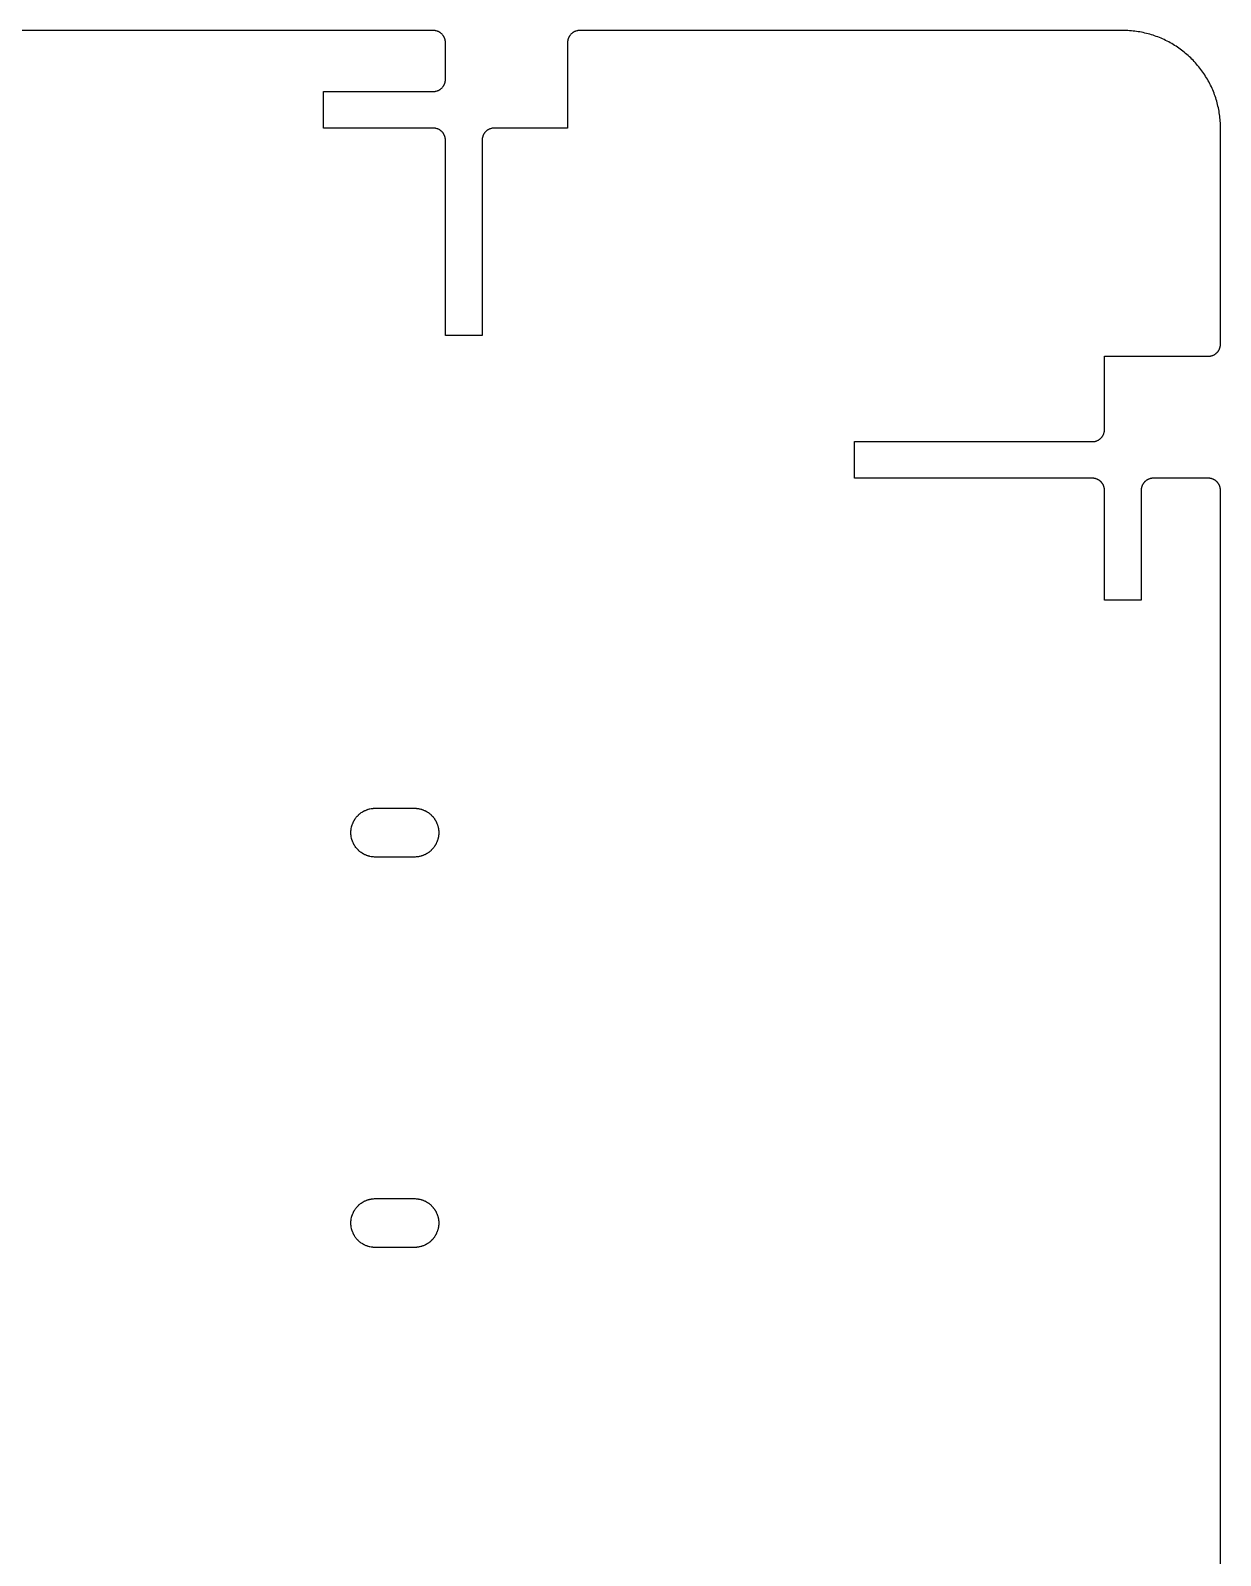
# Model space of a CAD drawing. Header units: metres. Extents: x 0 to 195, y 0 to 250.
# Drawn here: x 97.5 to 195, y 125 to 250 of the extents above; entities that cross this region are included whole.
import ezdxf

# ---------------------------------------------------------------- set-up
doc = ezdxf.new("R2010")
doc.units = ezdxf.units.M

msp = doc.modelspace()

# ---------------------------------------------------------------- linework, layer by layer
for p, q in [((130.518, 250), (30.9824, 250)), ((130.535, 249.999), (130.518, 250)), ((142.482, 250), (142.465, 249.999)), ((187, 250), (142.482, 250)), ((187.14, 249.999), (187, 250)), ((130.553, 249.999), (130.535, 249.999)), ((130.569, 249.998), (130.553, 249.999)), ((130.64, 249.99), (130.569, 249.998)), ((130.656, 249.987), (130.64, 249.99)), ((130.674, 249.984), (130.656, 249.987)), ((130.69, 249.981), (130.674, 249.984)), ((130.708, 249.979), (130.69, 249.981)), ((130.725, 249.975), (130.708, 249.979)), ((130.742, 249.971), (130.725, 249.975)), ((130.809, 249.951), (130.742, 249.971)), ((130.858, 249.934), (130.809, 249.951)), ((130.875, 249.927), (130.858, 249.934)), ((130.891, 249.921), (130.875, 249.927)), ((130.906, 249.913), (130.891, 249.921)), ((130.923, 249.906), (130.906, 249.913)), ((130.97, 249.883), (130.923, 249.906)), ((130.984, 249.875), (130.97, 249.883)), ((131, 249.866), (130.984, 249.875)), ((131.015, 249.857), (131, 249.866)), ((131.03, 249.848), (131.015, 249.857)), ((131.045, 249.839), (131.03, 249.848)), ((131.06, 249.829), (131.045, 249.839)), ((131.073, 249.819), (131.06, 249.829)), ((131.088, 249.809), (131.073, 249.819)), ((131.102, 249.799), (131.088, 249.809)), ((131.129, 249.777), (131.102, 249.799)), ((131.143, 249.766), (131.129, 249.777)), ((131.156, 249.755), (131.143, 249.766)), ((131.194, 249.72), (131.156, 249.755)), ((131.22, 249.694), (131.194, 249.72)), ((131.255, 249.656), (131.22, 249.694)), ((131.266, 249.643), (131.255, 249.656)), ((131.277, 249.629), (131.266, 249.643)), ((131.299, 249.602), (131.277, 249.629)), ((131.309, 249.588), (131.299, 249.602)), ((131.319, 249.573), (131.309, 249.588)), ((131.329, 249.56), (131.319, 249.573)), ((131.339, 249.545), (131.329, 249.56)), ((131.348, 249.53), (131.339, 249.545)), ((131.357, 249.515), (131.348, 249.53)), ((131.366, 249.5), (131.357, 249.515)), ((131.375, 249.484), (131.366, 249.5)), ((131.383, 249.47), (131.375, 249.484)), ((131.406, 249.423), (131.383, 249.47)), ((131.413, 249.406), (131.406, 249.423)), ((131.421, 249.391), (131.413, 249.406)), ((131.427, 249.375), (131.421, 249.391)), ((131.434, 249.358), (131.427, 249.375)), ((131.451, 249.309), (131.434, 249.358)), ((131.471, 249.242), (131.451, 249.309)), ((131.475, 249.225), (131.471, 249.242)), ((131.479, 249.208), (131.475, 249.225)), ((131.481, 249.19), (131.479, 249.208)), ((131.484, 249.174), (131.481, 249.19)), ((131.487, 249.156), (131.484, 249.174)), ((131.49, 249.14), (131.487, 249.156)), ((131.498, 249.069), (131.49, 249.14)), ((131.499, 249.053), (131.498, 249.069)), ((131.499, 249.035), (131.499, 249.053)), ((131.5, 249.018), (131.499, 249.035)), ((131.5, 245.982), (131.5, 249.018)), ((141.501, 249.035), (141.5, 249.018)), ((141.5, 249.018), (141.5, 242)), ((141.502, 249.069), (141.501, 249.053)), ((141.501, 249.053), (141.501, 249.035)), ((141.51, 249.14), (141.502, 249.069)), ((141.513, 249.156), (141.51, 249.14)), ((141.516, 249.174), (141.513, 249.156)), ((141.519, 249.19), (141.516, 249.174)), ((141.521, 249.208), (141.519, 249.19)), ((141.525, 249.225), (141.521, 249.208)), ((141.529, 249.242), (141.525, 249.225)), ((141.549, 249.309), (141.529, 249.242)), ((141.566, 249.358), (141.549, 249.309)), ((141.573, 249.375), (141.566, 249.358)), ((141.579, 249.391), (141.573, 249.375)), ((141.587, 249.406), (141.579, 249.391)), ((141.594, 249.423), (141.587, 249.406)), ((141.617, 249.47), (141.594, 249.423)), ((141.625, 249.484), (141.617, 249.47)), ((141.634, 249.5), (141.625, 249.484)), ((141.643, 249.515), (141.634, 249.5)), ((141.652, 249.53), (141.643, 249.515)), ((141.661, 249.545), (141.652, 249.53)), ((141.671, 249.56), (141.661, 249.545)), ((141.681, 249.573), (141.671, 249.56)), ((141.691, 249.588), (141.681, 249.573)), ((141.701, 249.602), (141.691, 249.588)), ((141.723, 249.629), (141.701, 249.602)), ((141.734, 249.643), (141.723, 249.629)), ((141.745, 249.656), (141.734, 249.643)), ((141.78, 249.694), (141.745, 249.656)), ((141.806, 249.72), (141.78, 249.694)), ((141.844, 249.755), (141.806, 249.72)), ((141.857, 249.766), (141.844, 249.755)), ((141.871, 249.777), (141.857, 249.766)), ((141.898, 249.799), (141.871, 249.777)), ((141.912, 249.809), (141.898, 249.799)), ((141.927, 249.819), (141.912, 249.809)), ((141.94, 249.829), (141.927, 249.819)), ((141.955, 249.839), (141.94, 249.829)), ((141.97, 249.848), (141.955, 249.839)), ((141.985, 249.857), (141.97, 249.848)), ((142, 249.866), (141.985, 249.857)), ((142.016, 249.875), (142, 249.866)), ((142.03, 249.883), (142.016, 249.875)), ((142.077, 249.906), (142.03, 249.883)), ((142.094, 249.913), (142.077, 249.906)), ((142.109, 249.921), (142.094, 249.913)), ((142.125, 249.927), (142.109, 249.921)), ((142.142, 249.934), (142.125, 249.927)), ((142.191, 249.951), (142.142, 249.934)), ((142.258, 249.971), (142.191, 249.951)), ((142.275, 249.975), (142.258, 249.971)), ((142.292, 249.979), (142.275, 249.975)), ((142.31, 249.981), (142.292, 249.979)), ((142.326, 249.984), (142.31, 249.981)), ((142.344, 249.987), (142.326, 249.984)), ((142.36, 249.99), (142.344, 249.987)), ((142.431, 249.998), (142.36, 249.99)), ((142.447, 249.999), (142.431, 249.998)), ((142.465, 249.999), (142.447, 249.999)), ((187.279, 249.995), (187.14, 249.999)), ((187.419, 249.989), (187.279, 249.995)), ((187.558, 249.98), (187.419, 249.989)), ((187.697, 249.97), (187.558, 249.98)), ((187.836, 249.956), (187.697, 249.97)), ((187.975, 249.94), (187.836, 249.956)), ((188.113, 249.922), (187.975, 249.94)), ((188.252, 249.901), (188.113, 249.922)), ((188.39, 249.879), (188.252, 249.901)), ((188.526, 249.853), (188.39, 249.879)), ((188.663, 249.825), (188.526, 249.853)), ((188.8, 249.795), (188.663, 249.825)), ((188.936, 249.763), (188.8, 249.795)), ((189.07, 249.728), (188.936, 249.763)), ((189.205, 249.69), (189.07, 249.728)), ((189.339, 249.65), (189.205, 249.69)), ((189.472, 249.608), (189.339, 249.65)), ((189.604, 249.564), (189.472, 249.608)), ((189.736, 249.518), (189.604, 249.564)), ((189.867, 249.469), (189.736, 249.518)), ((189.997, 249.417), (189.867, 249.469)), ((190.126, 249.364), (189.997, 249.417)), ((190.254, 249.309), (190.126, 249.364)), ((190.381, 249.25), (190.254, 249.309)), ((190.507, 249.19), (190.381, 249.25)), ((190.632, 249.128), (190.507, 249.19)), ((190.756, 249.063), (190.632, 249.128)), ((190.879, 248.997), (190.756, 249.063)), ((191, 248.928), (190.879, 248.997)), ((191.12, 248.857), (191, 248.928)), ((191.239, 248.784), (191.12, 248.857)), ((191.357, 248.709), (191.239, 248.784)), ((191.474, 248.632), (191.357, 248.709)), ((191.589, 248.553), (191.474, 248.632)), ((191.702, 248.472), (191.589, 248.553)), ((191.814, 248.389), (191.702, 248.472)), ((191.925, 248.304), (191.814, 248.389)), ((192.034, 248.217), (191.925, 248.304)), ((192.143, 248.128), (192.034, 248.217)), ((192.248, 248.038), (192.143, 248.128)), ((192.354, 247.945), (192.248, 248.038)), ((192.456, 247.851), (192.354, 247.945)), ((192.558, 247.755), (192.456, 247.851)), ((192.657, 247.657), (192.558, 247.755)), ((192.755, 247.558), (192.657, 247.657)), ((192.851, 247.456), (192.755, 247.558)), ((192.945, 247.354), (192.851, 247.456)), ((193.038, 247.248), (192.945, 247.354)), ((193.128, 247.143), (193.038, 247.248)), ((193.217, 247.034), (193.128, 247.143)), ((193.304, 246.925), (193.217, 247.034)), ((193.389, 246.814), (193.304, 246.925)), ((193.472, 246.702), (193.389, 246.814)), ((193.553, 246.589), (193.472, 246.702)), ((193.632, 246.474), (193.553, 246.589)), ((193.709, 246.357), (193.632, 246.474)), ((193.784, 246.239), (193.709, 246.357)), ((121.5, 242), (121.5, 245)), ((121.5, 245), (130.518, 245)), ((130.518, 245), (130.535, 245.001)), ((130.535, 245.001), (130.553, 245.001)), ((130.553, 245.001), (130.569, 245.002)), ((130.569, 245.002), (130.64, 245.01)), ((130.64, 245.01), (130.656, 245.013)), ((130.656, 245.013), (130.674, 245.016)), ((130.674, 245.016), (130.69, 245.019)), ((130.69, 245.019), (130.708, 245.021)), ((130.708, 245.021), (130.725, 245.025)), ((130.725, 245.025), (130.742, 245.029)), ((130.742, 245.029), (130.809, 245.049)), ((130.809, 245.049), (130.858, 245.066)), ((130.858, 245.066), (130.875, 245.073)), ((130.875, 245.073), (130.891, 245.079)), ((130.891, 245.079), (130.906, 245.087)), ((130.906, 245.087), (130.923, 245.094)), ((130.923, 245.094), (130.97, 245.117)), ((130.97, 245.117), (130.984, 245.125)), ((130.984, 245.125), (131, 245.134)), ((131, 245.134), (131.015, 245.143)), ((131.015, 245.143), (131.03, 245.152)), ((131.03, 245.152), (131.045, 245.161)), ((131.045, 245.161), (131.06, 245.171)), ((131.06, 245.171), (131.073, 245.181)), ((131.073, 245.181), (131.088, 245.191)), ((131.088, 245.191), (131.102, 245.201)), ((131.102, 245.201), (131.129, 245.223)), ((131.129, 245.223), (131.143, 245.234)), ((131.143, 245.234), (131.156, 245.245)), ((131.156, 245.245), (131.194, 245.28)), ((131.194, 245.28), (131.22, 245.306)), ((131.22, 245.306), (131.255, 245.344)), ((131.255, 245.344), (131.266, 245.357)), ((131.266, 245.357), (131.277, 245.371)), ((131.277, 245.371), (131.299, 245.398)), ((131.299, 245.398), (131.309, 245.412)), ((131.309, 245.412), (131.319, 245.427)), ((131.319, 245.427), (131.329, 245.44)), ((131.329, 245.44), (131.339, 245.455)), ((131.339, 245.455), (131.348, 245.47)), ((131.348, 245.47), (131.357, 245.485)), ((131.357, 245.485), (131.366, 245.5)), ((131.366, 245.5), (131.375, 245.516)), ((131.375, 245.516), (131.383, 245.53)), ((131.383, 245.53), (131.406, 245.577)), ((131.406, 245.577), (131.413, 245.594)), ((131.413, 245.594), (131.421, 245.609)), ((131.421, 245.609), (131.427, 245.625)), ((131.427, 245.625), (131.434, 245.642)), ((131.434, 245.642), (131.451, 245.691)), ((131.451, 245.691), (131.471, 245.758)), ((131.471, 245.758), (131.475, 245.775)), ((131.475, 245.775), (131.479, 245.792)), ((131.479, 245.792), (131.481, 245.81)), ((131.481, 245.81), (131.484, 245.826)), ((131.484, 245.826), (131.487, 245.844)), ((131.487, 245.844), (131.49, 245.86)), ((131.49, 245.86), (131.498, 245.931)), ((131.498, 245.931), (131.499, 245.947)), ((131.499, 245.965), (131.5, 245.982)), ((131.499, 245.947), (131.499, 245.965)), ((193.857, 246.12), (193.784, 246.239)), ((193.928, 246), (193.857, 246.12)), ((193.997, 245.879), (193.928, 246)), ((194.063, 245.756), (193.997, 245.879)), ((194.128, 245.632), (194.063, 245.756)), ((194.19, 245.507), (194.128, 245.632)), ((194.25, 245.381), (194.19, 245.507)), ((194.309, 245.254), (194.25, 245.381)), ((194.364, 245.126), (194.309, 245.254)), ((194.417, 244.997), (194.364, 245.126)), ((194.469, 244.867), (194.417, 244.997)), ((194.518, 244.736), (194.469, 244.867)), ((194.564, 244.604), (194.518, 244.736)), ((194.608, 244.472), (194.564, 244.604)), ((194.65, 244.339), (194.608, 244.472)), ((194.69, 244.205), (194.65, 244.339)), ((194.728, 244.07), (194.69, 244.205)), ((194.763, 243.936), (194.728, 244.07)), ((194.795, 243.8), (194.763, 243.936)), ((194.825, 243.663), (194.795, 243.8)), ((194.853, 243.526), (194.825, 243.663)), ((194.879, 243.39), (194.853, 243.526)), ((194.901, 243.252), (194.879, 243.39)), ((194.922, 243.113), (194.901, 243.252)), ((194.94, 242.975), (194.922, 243.113)), ((194.956, 242.836), (194.94, 242.975)), ((194.97, 242.697), (194.956, 242.836)), ((194.98, 242.558), (194.97, 242.697)), ((194.989, 242.419), (194.98, 242.558)), ((130.518, 242), (121.5, 242)), ((130.535, 241.999), (130.518, 242)), ((130.553, 241.999), (130.535, 241.999)), ((130.569, 241.998), (130.553, 241.999)), ((130.64, 241.99), (130.569, 241.998)), ((130.656, 241.987), (130.64, 241.99)), ((130.674, 241.984), (130.656, 241.987)), ((130.69, 241.981), (130.674, 241.984)), ((130.708, 241.979), (130.69, 241.981)), ((130.725, 241.975), (130.708, 241.979)), ((130.742, 241.971), (130.725, 241.975)), ((130.809, 241.951), (130.742, 241.971)), ((130.858, 241.934), (130.809, 241.951)), ((130.875, 241.927), (130.858, 241.934)), ((130.891, 241.921), (130.875, 241.927)), ((130.906, 241.913), (130.891, 241.921)), ((130.923, 241.906), (130.906, 241.913)), ((130.97, 241.883), (130.923, 241.906)), ((130.984, 241.875), (130.97, 241.883)), ((131, 241.866), (130.984, 241.875)), ((131.015, 241.857), (131, 241.866)), ((131.03, 241.848), (131.015, 241.857)), ((131.045, 241.839), (131.03, 241.848)), ((131.06, 241.829), (131.045, 241.839)), ((131.073, 241.819), (131.06, 241.829)), ((131.088, 241.809), (131.073, 241.819)), ((131.102, 241.799), (131.088, 241.809)), ((131.129, 241.777), (131.102, 241.799)), ((131.143, 241.766), (131.129, 241.777)), ((131.156, 241.755), (131.143, 241.766)), ((131.194, 241.72), (131.156, 241.755)), ((131.22, 241.694), (131.194, 241.72)), ((131.255, 241.656), (131.22, 241.694)), ((131.266, 241.643), (131.255, 241.656)), ((131.277, 241.629), (131.266, 241.643)), ((131.299, 241.602), (131.277, 241.629)), ((131.309, 241.588), (131.299, 241.602)), ((131.319, 241.573), (131.309, 241.588)), ((131.329, 241.56), (131.319, 241.573)), ((131.339, 241.545), (131.329, 241.56)), ((131.348, 241.53), (131.339, 241.545)), ((131.357, 241.515), (131.348, 241.53)), ((131.366, 241.5), (131.357, 241.515)), ((131.375, 241.484), (131.366, 241.5)), ((131.383, 241.47), (131.375, 241.484)), ((131.406, 241.423), (131.383, 241.47)), ((131.413, 241.406), (131.406, 241.423)), ((131.421, 241.391), (131.413, 241.406)), ((131.427, 241.375), (131.421, 241.391)), ((131.434, 241.358), (131.427, 241.375)), ((131.451, 241.309), (131.434, 241.358)), ((131.471, 241.242), (131.451, 241.309)), ((134.549, 241.309), (134.529, 241.242)), ((134.566, 241.358), (134.549, 241.309)), ((134.573, 241.375), (134.566, 241.358)), ((134.579, 241.391), (134.573, 241.375)), ((134.587, 241.406), (134.579, 241.391)), ((134.594, 241.423), (134.587, 241.406)), ((134.617, 241.47), (134.594, 241.423)), ((134.625, 241.484), (134.617, 241.47)), ((134.634, 241.5), (134.625, 241.484)), ((134.643, 241.515), (134.634, 241.5)), ((134.652, 241.53), (134.643, 241.515)), ((134.661, 241.545), (134.652, 241.53)), ((134.671, 241.56), (134.661, 241.545)), ((134.681, 241.573), (134.671, 241.56)), ((134.691, 241.588), (134.681, 241.573)), ((134.701, 241.602), (134.691, 241.588)), ((134.723, 241.629), (134.701, 241.602)), ((134.734, 241.643), (134.723, 241.629)), ((134.745, 241.656), (134.734, 241.643)), ((134.78, 241.694), (134.745, 241.656)), ((134.806, 241.72), (134.78, 241.694)), ((134.844, 241.755), (134.806, 241.72)), ((134.857, 241.766), (134.844, 241.755)), ((134.871, 241.777), (134.857, 241.766)), ((134.898, 241.799), (134.871, 241.777)), ((134.912, 241.809), (134.898, 241.799)), ((134.927, 241.819), (134.912, 241.809)), ((134.94, 241.829), (134.927, 241.819)), ((134.955, 241.839), (134.94, 241.829)), ((134.97, 241.848), (134.955, 241.839)), ((134.985, 241.857), (134.97, 241.848)), ((135, 241.866), (134.985, 241.857)), ((135.016, 241.875), (135, 241.866)), ((135.03, 241.883), (135.016, 241.875)), ((135.077, 241.906), (135.03, 241.883)), ((135.094, 241.913), (135.077, 241.906)), ((135.109, 241.921), (135.094, 241.913)), ((135.125, 241.927), (135.109, 241.921)), ((135.142, 241.934), (135.125, 241.927)), ((135.191, 241.951), (135.142, 241.934)), ((135.258, 241.971), (135.191, 241.951)), ((135.275, 241.975), (135.258, 241.971)), ((135.292, 241.979), (135.275, 241.975)), ((135.31, 241.981), (135.292, 241.979)), ((135.326, 241.984), (135.31, 241.981)), ((135.344, 241.987), (135.326, 241.984)), ((135.36, 241.99), (135.344, 241.987)), ((135.431, 241.998), (135.36, 241.99)), ((135.447, 241.999), (135.431, 241.998)), ((135.465, 241.999), (135.447, 241.999)), ((135.482, 242), (135.465, 241.999)), ((141.5, 242), (135.482, 242)), ((194.995, 242.279), (194.989, 242.419)), ((194.999, 242.14), (194.995, 242.279)), ((195, 242), (194.999, 242.14)), ((195, 224.282), (195, 242)), ((131.475, 241.225), (131.471, 241.242)), ((131.479, 241.208), (131.475, 241.225)), ((131.481, 241.19), (131.479, 241.208)), ((131.484, 241.174), (131.481, 241.19)), ((131.487, 241.156), (131.484, 241.174)), ((131.49, 241.14), (131.487, 241.156)), ((131.498, 241.069), (131.49, 241.14)), ((131.499, 241.053), (131.498, 241.069)), ((131.499, 241.035), (131.499, 241.053)), ((131.5, 241.018), (131.499, 241.035)), ((131.5, 225), (131.5, 241.018)), ((134.501, 241.035), (134.5, 241.018)), ((134.5, 241.018), (134.5, 225)), ((134.502, 241.069), (134.501, 241.053)), ((134.501, 241.053), (134.501, 241.035)), ((134.51, 241.14), (134.502, 241.069)), ((134.513, 241.156), (134.51, 241.14)), ((134.516, 241.174), (134.513, 241.156)), ((134.519, 241.19), (134.516, 241.174)), ((134.521, 241.208), (134.519, 241.19)), ((134.525, 241.225), (134.521, 241.208)), ((134.529, 241.242), (134.525, 241.225)), ((134.5, 225), (131.5, 225)), ((194.829, 223.741), (194.839, 223.755)), ((194.839, 223.755), (194.848, 223.771)), ((194.848, 223.771), (194.857, 223.785)), ((194.857, 223.785), (194.866, 223.8)), ((194.866, 223.8), (194.875, 223.815)), ((194.875, 223.815), (194.883, 223.83)), ((194.883, 223.83), (194.906, 223.877)), ((194.906, 223.877), (194.913, 223.894)), ((194.913, 223.894), (194.921, 223.909)), ((194.921, 223.909), (194.927, 223.926)), ((194.927, 223.926), (194.934, 223.941)), ((194.934, 223.941), (194.951, 223.991)), ((194.951, 223.991), (194.971, 224.058)), ((194.971, 224.058), (194.975, 224.075)), ((194.975, 224.075), (194.979, 224.092)), ((194.979, 224.092), (194.981, 224.109)), ((194.981, 224.109), (194.984, 224.126)), ((194.984, 224.126), (194.99, 224.161)), ((194.99, 224.161), (194.992, 224.178)), ((194.992, 224.178), (194.998, 224.23)), ((194.998, 224.23), (194.999, 224.248)), ((194.999, 224.265), (195, 224.282)), ((194.999, 224.248), (194.999, 224.265)), ((185.5, 217.282), (185.5, 223.3)), ((185.5, 223.3), (194.018, 223.3)), ((194.018, 223.3), (194.053, 223.302)), ((194.053, 223.302), (194.069, 223.303)), ((194.069, 223.303), (194.087, 223.304)), ((194.087, 223.304), (194.14, 223.31)), ((194.14, 223.31), (194.156, 223.312)), ((194.156, 223.312), (194.174, 223.315)), ((194.174, 223.315), (194.19, 223.318)), ((194.19, 223.318), (194.208, 223.322)), ((194.208, 223.322), (194.225, 223.325)), ((194.225, 223.325), (194.242, 223.33)), ((194.242, 223.33), (194.259, 223.334)), ((194.259, 223.334), (194.309, 223.349)), ((194.309, 223.349), (194.358, 223.366)), ((194.358, 223.366), (194.375, 223.373)), ((194.375, 223.373), (194.406, 223.387)), ((194.406, 223.387), (194.423, 223.394)), ((194.423, 223.394), (194.47, 223.417)), ((194.47, 223.417), (194.484, 223.426)), ((194.484, 223.426), (194.5, 223.434)), ((194.5, 223.434), (194.515, 223.442)), ((194.515, 223.442), (194.53, 223.452)), ((194.53, 223.452), (194.545, 223.461)), ((194.545, 223.461), (194.56, 223.471)), ((194.56, 223.471), (194.573, 223.48)), ((194.573, 223.48), (194.588, 223.491)), ((194.588, 223.491), (194.602, 223.501)), ((194.602, 223.501), (194.629, 223.522)), ((194.629, 223.522), (194.643, 223.534)), ((194.643, 223.534), (194.656, 223.545)), ((194.656, 223.545), (194.682, 223.568)), ((194.682, 223.568), (194.694, 223.581)), ((194.694, 223.581), (194.707, 223.593)), ((194.707, 223.593), (194.72, 223.605)), ((194.72, 223.605), (194.755, 223.644)), ((194.755, 223.644), (194.766, 223.657)), ((194.766, 223.657), (194.777, 223.671)), ((194.777, 223.671), (194.799, 223.698)), ((194.799, 223.698), (194.809, 223.712)), ((194.809, 223.712), (194.819, 223.727)), ((194.819, 223.727), (194.829, 223.741)), ((165, 213.3), (165, 216.3)), ((165, 216.3), (184.518, 216.3)), ((184.518, 216.3), (184.553, 216.302)), ((184.553, 216.302), (184.569, 216.303)), ((184.569, 216.303), (184.587, 216.304)), ((184.587, 216.304), (184.64, 216.31)), ((184.64, 216.31), (184.656, 216.312)), ((184.656, 216.312), (184.674, 216.315)), ((184.674, 216.315), (184.69, 216.318)), ((184.69, 216.318), (184.708, 216.322)), ((184.708, 216.322), (184.725, 216.325)), ((184.725, 216.325), (184.742, 216.33)), ((184.742, 216.33), (184.759, 216.334)), ((184.759, 216.334), (184.809, 216.349)), ((184.809, 216.349), (184.858, 216.366)), ((184.858, 216.366), (184.875, 216.373)), ((184.875, 216.373), (184.906, 216.387)), ((184.906, 216.387), (184.923, 216.394)), ((184.923, 216.394), (184.97, 216.417)), ((184.97, 216.417), (184.984, 216.426)), ((184.984, 216.426), (185, 216.434)), ((185, 216.434), (185.015, 216.442)), ((185.015, 216.442), (185.03, 216.452)), ((185.03, 216.452), (185.045, 216.461)), ((185.045, 216.461), (185.06, 216.471)), ((185.06, 216.471), (185.073, 216.48)), ((185.073, 216.48), (185.088, 216.491)), ((185.088, 216.491), (185.102, 216.501)), ((185.102, 216.501), (185.129, 216.522)), ((185.129, 216.522), (185.143, 216.534)), ((185.143, 216.534), (185.156, 216.545)), ((185.156, 216.545), (185.182, 216.568)), ((185.182, 216.568), (185.194, 216.581)), ((185.194, 216.581), (185.207, 216.593)), ((185.207, 216.593), (185.22, 216.605)), ((185.22, 216.605), (185.255, 216.644)), ((185.255, 216.644), (185.266, 216.657)), ((185.266, 216.657), (185.277, 216.671)), ((185.277, 216.671), (185.299, 216.698)), ((185.299, 216.698), (185.309, 216.712)), ((185.309, 216.712), (185.319, 216.727)), ((185.319, 216.727), (185.329, 216.741)), ((185.329, 216.741), (185.339, 216.755)), ((185.339, 216.755), (185.348, 216.771)), ((185.348, 216.771), (185.357, 216.785)), ((185.357, 216.785), (185.366, 216.8)), ((185.366, 216.8), (185.375, 216.815)), ((185.375, 216.815), (185.383, 216.83)), ((185.383, 216.83), (185.406, 216.877)), ((185.406, 216.877), (185.413, 216.894)), ((185.413, 216.894), (185.421, 216.909)), ((185.421, 216.909), (185.427, 216.926)), ((185.427, 216.926), (185.434, 216.941)), ((185.434, 216.941), (185.451, 216.991)), ((185.451, 216.991), (185.471, 217.058)), ((185.471, 217.058), (185.475, 217.075)), ((185.475, 217.075), (185.479, 217.092)), ((185.479, 217.092), (185.481, 217.109)), ((185.481, 217.109), (185.484, 217.126)), ((185.484, 217.126), (185.49, 217.161)), ((185.49, 217.161), (185.492, 217.178)), ((185.492, 217.178), (185.498, 217.23)), ((185.498, 217.23), (185.499, 217.248)), ((185.499, 217.265), (185.5, 217.282)), ((185.499, 217.248), (185.499, 217.265)), ((184.535, 213.3), (165, 213.3)), ((184.553, 213.299), (184.535, 213.3)), ((184.569, 213.298), (184.553, 213.299)), ((184.587, 213.296), (184.569, 213.298)), ((184.604, 213.295), (184.587, 213.296)), ((184.622, 213.293), (184.604, 213.295)), ((184.64, 213.29), (184.622, 213.293)), ((184.656, 213.288), (184.64, 213.29)), ((184.674, 213.285), (184.656, 213.288)), ((184.69, 213.281), (184.674, 213.285)), ((184.708, 213.278), (184.69, 213.281)), ((184.725, 213.274), (184.708, 213.278)), ((184.742, 213.271), (184.725, 213.274)), ((184.759, 213.266), (184.742, 213.271)), ((184.775, 213.262), (184.759, 213.266)), ((184.792, 213.256), (184.775, 213.262)), ((184.809, 213.251), (184.792, 213.256)), ((184.875, 213.228), (184.809, 213.251)), ((184.906, 213.214), (184.875, 213.228)), ((184.923, 213.206), (184.906, 213.214)), ((184.938, 213.199), (184.923, 213.206)), ((184.954, 213.191), (184.938, 213.199)), ((184.97, 213.183), (184.954, 213.191)), ((184.984, 213.175), (184.97, 213.183)), ((185, 213.166), (184.984, 213.175)), ((185.015, 213.157), (185, 213.166)), ((185.03, 213.148), (185.015, 213.157)), ((185.06, 213.129), (185.03, 213.148)), ((185.073, 213.119), (185.06, 213.129)), ((185.088, 213.109), (185.073, 213.119)), ((185.143, 213.066), (185.088, 213.109)), ((185.156, 213.055), (185.143, 213.066)), ((185.194, 213.02), (185.156, 213.055)), ((185.207, 213.007), (185.194, 213.02)), ((185.22, 212.995), (185.207, 213.007)), ((185.231, 212.982), (185.22, 212.995)), ((185.243, 212.969), (185.231, 212.982)), ((185.255, 212.956), (185.243, 212.969)), ((185.266, 212.942), (185.255, 212.956)), ((185.277, 212.93), (185.266, 212.942)), ((185.288, 212.916), (185.277, 212.93)), ((185.299, 212.901), (185.288, 212.916)), ((185.309, 212.888), (185.299, 212.901)), ((185.319, 212.874), (185.309, 212.888)), ((185.339, 212.845), (185.319, 212.874)), ((185.348, 212.83), (185.339, 212.845)), ((185.357, 212.815), (185.348, 212.83)), ((185.366, 212.8), (185.357, 212.815)), ((185.375, 212.785), (185.366, 212.8)), ((185.406, 212.723), (185.375, 212.785)), ((185.413, 212.707), (185.406, 212.723)), ((185.421, 212.69), (185.413, 212.707)), ((185.427, 212.675), (185.421, 212.69)), ((185.434, 212.658), (185.427, 212.675)), ((185.439, 212.642), (185.434, 212.658)), ((185.445, 212.626), (185.439, 212.642)), ((185.451, 212.609), (185.445, 212.626)), ((185.456, 212.593), (185.451, 212.609)), ((185.461, 212.575), (185.456, 212.593)), ((185.471, 212.542), (185.461, 212.575)), ((185.475, 212.525), (185.471, 212.542)), ((185.479, 212.508), (185.475, 212.525)), ((185.481, 212.491), (185.479, 212.508)), ((188.521, 212.508), (188.519, 212.491)), ((188.525, 212.525), (188.521, 212.508)), ((188.529, 212.542), (188.525, 212.525)), ((188.539, 212.575), (188.529, 212.542)), ((188.544, 212.593), (188.539, 212.575)), ((188.549, 212.609), (188.544, 212.593)), ((188.555, 212.626), (188.549, 212.609)), ((188.561, 212.642), (188.555, 212.626)), ((188.566, 212.658), (188.561, 212.642)), ((188.573, 212.675), (188.566, 212.658)), ((188.579, 212.69), (188.573, 212.675)), ((188.587, 212.707), (188.579, 212.69)), ((188.594, 212.723), (188.587, 212.707)), ((188.625, 212.785), (188.594, 212.723)), ((188.634, 212.8), (188.625, 212.785)), ((188.643, 212.815), (188.634, 212.8)), ((188.652, 212.83), (188.643, 212.815)), ((188.661, 212.845), (188.652, 212.83)), ((188.681, 212.874), (188.661, 212.845)), ((188.691, 212.888), (188.681, 212.874)), ((188.701, 212.901), (188.691, 212.888)), ((188.712, 212.916), (188.701, 212.901)), ((188.723, 212.93), (188.712, 212.916)), ((188.734, 212.942), (188.723, 212.93)), ((188.745, 212.956), (188.734, 212.942)), ((188.757, 212.969), (188.745, 212.956)), ((188.769, 212.982), (188.757, 212.969)), ((188.78, 212.995), (188.769, 212.982)), ((188.793, 213.007), (188.78, 212.995)), ((188.806, 213.02), (188.793, 213.007)), ((188.844, 213.055), (188.806, 213.02)), ((188.857, 213.066), (188.844, 213.055)), ((188.912, 213.109), (188.857, 213.066)), ((188.927, 213.119), (188.912, 213.109)), ((188.94, 213.129), (188.927, 213.119)), ((188.97, 213.148), (188.94, 213.129)), ((188.985, 213.157), (188.97, 213.148)), ((189, 213.166), (188.985, 213.157)), ((189.016, 213.175), (189, 213.166)), ((189.03, 213.183), (189.016, 213.175)), ((189.046, 213.191), (189.03, 213.183)), ((189.062, 213.199), (189.046, 213.191)), ((189.077, 213.206), (189.062, 213.199)), ((189.094, 213.214), (189.077, 213.206)), ((189.125, 213.228), (189.094, 213.214)), ((189.191, 213.251), (189.125, 213.228)), ((189.208, 213.256), (189.191, 213.251)), ((189.225, 213.262), (189.208, 213.256)), ((189.241, 213.266), (189.225, 213.262)), ((189.258, 213.271), (189.241, 213.266)), ((189.275, 213.274), (189.258, 213.271)), ((189.292, 213.278), (189.275, 213.274)), ((189.31, 213.281), (189.292, 213.278)), ((189.326, 213.285), (189.31, 213.281)), ((189.344, 213.288), (189.326, 213.285)), ((189.36, 213.29), (189.344, 213.288)), ((189.378, 213.293), (189.36, 213.29)), ((189.396, 213.295), (189.378, 213.293)), ((189.413, 213.296), (189.396, 213.295)), ((189.431, 213.298), (189.413, 213.296)), ((189.447, 213.299), (189.431, 213.298)), ((189.465, 213.3), (189.447, 213.299)), ((194.035, 213.3), (189.465, 213.3)), ((194.053, 213.299), (194.035, 213.3)), ((194.069, 213.298), (194.053, 213.299)), ((194.087, 213.296), (194.069, 213.298)), ((194.104, 213.295), (194.087, 213.296)), ((194.122, 213.293), (194.104, 213.295)), ((194.14, 213.29), (194.122, 213.293)), ((194.156, 213.288), (194.14, 213.29)), ((194.174, 213.285), (194.156, 213.288)), ((194.19, 213.281), (194.174, 213.285)), ((194.208, 213.278), (194.19, 213.281)), ((194.225, 213.274), (194.208, 213.278)), ((194.242, 213.271), (194.225, 213.274)), ((194.259, 213.266), (194.242, 213.271)), ((194.275, 213.262), (194.259, 213.266)), ((194.292, 213.256), (194.275, 213.262)), ((194.309, 213.251), (194.292, 213.256)), ((194.375, 213.228), (194.309, 213.251)), ((194.406, 213.214), (194.375, 213.228)), ((194.423, 213.206), (194.406, 213.214)), ((194.438, 213.199), (194.423, 213.206)), ((194.454, 213.191), (194.438, 213.199)), ((194.47, 213.183), (194.454, 213.191)), ((194.484, 213.175), (194.47, 213.183)), ((194.5, 213.166), (194.484, 213.175)), ((194.515, 213.157), (194.5, 213.166)), ((194.53, 213.148), (194.515, 213.157)), ((194.56, 213.129), (194.53, 213.148)), ((194.573, 213.119), (194.56, 213.129)), ((194.588, 213.109), (194.573, 213.119)), ((194.643, 213.066), (194.588, 213.109)), ((194.656, 213.055), (194.643, 213.066)), ((194.694, 213.02), (194.656, 213.055)), ((194.707, 213.007), (194.694, 213.02)), ((194.72, 212.995), (194.707, 213.007)), ((194.731, 212.982), (194.72, 212.995)), ((194.743, 212.969), (194.731, 212.982)), ((194.755, 212.956), (194.743, 212.969)), ((194.766, 212.942), (194.755, 212.956)), ((194.777, 212.93), (194.766, 212.942)), ((194.788, 212.916), (194.777, 212.93)), ((194.799, 212.901), (194.788, 212.916)), ((194.809, 212.888), (194.799, 212.901)), ((194.819, 212.874), (194.809, 212.888)), ((194.839, 212.845), (194.819, 212.874)), ((194.848, 212.83), (194.839, 212.845)), ((194.857, 212.815), (194.848, 212.83)), ((194.866, 212.8), (194.857, 212.815)), ((194.875, 212.785), (194.866, 212.8)), ((194.906, 212.723), (194.875, 212.785)), ((194.913, 212.707), (194.906, 212.723)), ((194.921, 212.69), (194.913, 212.707)), ((194.927, 212.675), (194.921, 212.69)), ((194.934, 212.658), (194.927, 212.675)), ((194.939, 212.642), (194.934, 212.658)), ((194.945, 212.626), (194.939, 212.642)), ((194.951, 212.609), (194.945, 212.626)), ((194.956, 212.593), (194.951, 212.609)), ((194.961, 212.575), (194.956, 212.593)), ((194.971, 212.542), (194.961, 212.575)), ((194.975, 212.525), (194.971, 212.542)), ((194.979, 212.508), (194.975, 212.525)), ((194.981, 212.491), (194.979, 212.508)), ((185.487, 212.456), (185.481, 212.491)), ((185.49, 212.439), (185.487, 212.456)), ((185.496, 212.387), (185.49, 212.439)), ((185.498, 212.37), (185.496, 212.387)), ((185.499, 212.353), (185.498, 212.37)), ((185.499, 212.335), (185.499, 212.353)), ((185.5, 212.317), (185.499, 212.335)), ((185.5, 203.3), (185.5, 212.317)), ((188.501, 212.335), (188.5, 212.317)), ((188.5, 212.317), (188.5, 203.3)), ((188.502, 212.37), (188.501, 212.353)), ((188.501, 212.353), (188.501, 212.335)), ((188.504, 212.387), (188.502, 212.37)), ((188.51, 212.439), (188.504, 212.387)), ((188.513, 212.456), (188.51, 212.439)), ((188.519, 212.491), (188.513, 212.456)), ((194.987, 212.456), (194.981, 212.491)), ((194.99, 212.439), (194.987, 212.456)), ((194.996, 212.387), (194.99, 212.439)), ((194.998, 212.37), (194.996, 212.387)), ((194.999, 212.353), (194.998, 212.37)), ((194.999, 212.335), (194.999, 212.353)), ((195, 212.317), (194.999, 212.335)), ((195, 31.9824), (195, 212.317)), ((188.5, 203.3), (185.5, 203.3)), ((125.681, 186.249), (125.715, 186.25)), ((125.715, 186.25), (128.985, 186.25)), ((128.985, 186.25), (129.02, 186.249)), ((123.896, 184.999), (123.923, 185.063)), ((123.923, 185.063), (123.938, 185.096)), ((123.938, 185.096), (123.952, 185.127)), ((123.952, 185.127), (123.968, 185.158)), ((123.968, 185.158), (123.984, 185.188)), ((123.984, 185.188), (124.001, 185.22)), ((124.001, 185.22), (124.018, 185.25)), ((124.018, 185.25), (124.036, 185.28)), ((124.036, 185.28), (124.054, 185.31)), ((124.054, 185.31), (124.072, 185.339)), ((124.072, 185.339), (124.111, 185.397)), ((124.111, 185.397), (124.152, 185.454)), ((124.152, 185.454), (124.195, 185.509)), ((124.195, 185.509), (124.218, 185.535)), ((124.218, 185.535), (124.24, 185.562)), ((124.24, 185.562), (124.264, 185.588)), ((124.264, 185.588), (124.287, 185.614)), ((124.287, 185.614), (124.312, 185.64)), ((124.312, 185.64), (124.36, 185.688)), ((124.36, 185.688), (124.386, 185.713)), ((124.386, 185.713), (124.412, 185.736)), ((124.412, 185.736), (124.438, 185.76)), ((124.438, 185.76), (124.465, 185.782)), ((124.465, 185.782), (124.491, 185.805)), ((124.491, 185.805), (124.546, 185.848)), ((124.546, 185.848), (124.603, 185.889)), ((124.603, 185.889), (124.661, 185.928)), ((124.661, 185.928), (124.69, 185.946)), ((124.69, 185.946), (124.72, 185.964)), ((124.72, 185.964), (124.75, 185.982)), ((124.75, 185.982), (124.78, 185.999)), ((124.78, 185.999), (124.812, 186.016)), ((124.812, 186.016), (124.842, 186.032)), ((124.842, 186.032), (124.873, 186.048)), ((124.873, 186.048), (124.904, 186.062)), ((124.904, 186.062), (124.937, 186.077)), ((124.937, 186.077), (125.001, 186.104)), ((125.001, 186.104), (125.033, 186.117)), ((125.033, 186.117), (125.066, 186.129)), ((125.066, 186.129), (125.099, 186.141)), ((125.099, 186.141), (125.132, 186.152)), ((125.132, 186.152), (125.165, 186.163)), ((125.165, 186.163), (125.198, 186.173)), ((125.198, 186.173), (125.267, 186.19)), ((125.267, 186.19), (125.3, 186.199)), ((125.3, 186.199), (125.402, 186.22)), ((125.402, 186.22), (125.438, 186.226)), ((125.438, 186.226), (125.506, 186.235)), ((125.506, 186.235), (125.541, 186.239)), ((125.541, 186.239), (125.576, 186.242)), ((125.576, 186.242), (125.61, 186.245)), ((125.61, 186.245), (125.681, 186.249)), ((129.02, 186.249), (129.09, 186.245)), ((129.09, 186.245), (129.124, 186.242)), ((129.124, 186.242), (129.159, 186.239)), ((129.159, 186.239), (129.193, 186.235)), ((129.193, 186.235), (129.229, 186.23)), ((129.229, 186.23), (129.263, 186.226)), ((129.263, 186.226), (129.297, 186.22)), ((129.297, 186.22), (129.332, 186.213)), ((129.332, 186.213), (129.366, 186.206)), ((129.366, 186.206), (129.399, 186.199)), ((129.399, 186.199), (129.468, 186.182)), ((129.468, 186.182), (129.501, 186.173)), ((129.501, 186.173), (129.535, 186.163)), ((129.535, 186.163), (129.568, 186.152)), ((129.568, 186.152), (129.602, 186.141)), ((129.602, 186.141), (129.634, 186.129)), ((129.634, 186.129), (129.667, 186.117)), ((129.667, 186.117), (129.699, 186.104)), ((129.699, 186.104), (129.764, 186.077)), ((129.764, 186.077), (129.795, 186.062)), ((129.795, 186.062), (129.827, 186.048)), ((129.827, 186.048), (129.858, 186.032)), ((129.858, 186.032), (129.889, 186.016)), ((129.889, 186.016), (129.92, 185.999)), ((129.92, 185.999), (129.95, 185.982)), ((129.95, 185.982), (129.98, 185.964)), ((129.98, 185.964), (130.01, 185.946)), ((130.01, 185.946), (130.039, 185.928)), ((130.039, 185.928), (130.068, 185.908)), ((130.068, 185.908), (130.097, 185.889)), ((130.097, 185.889), (130.126, 185.868)), ((130.126, 185.868), (130.153, 185.848)), ((130.153, 185.848), (130.182, 185.826)), ((130.182, 185.826), (130.209, 185.805)), ((130.209, 185.805), (130.262, 185.76)), ((130.262, 185.76), (130.314, 185.713)), ((130.314, 185.713), (130.339, 185.688)), ((130.339, 185.688), (130.364, 185.664)), ((130.364, 185.664), (130.389, 185.64)), ((130.389, 185.64), (130.413, 185.614)), ((130.413, 185.614), (130.437, 185.588)), ((130.437, 185.588), (130.459, 185.562)), ((130.459, 185.562), (130.482, 185.535)), ((130.482, 185.535), (130.504, 185.509)), ((130.504, 185.509), (130.526, 185.481)), ((130.526, 185.481), (130.547, 185.454)), ((130.547, 185.454), (130.568, 185.426)), ((130.568, 185.426), (130.588, 185.397)), ((130.588, 185.397), (130.608, 185.368)), ((130.608, 185.368), (130.627, 185.339)), ((130.627, 185.339), (130.646, 185.31)), ((130.646, 185.31), (130.664, 185.28)), ((130.664, 185.28), (130.699, 185.22)), ((130.699, 185.22), (130.716, 185.188)), ((130.716, 185.188), (130.732, 185.158)), ((130.732, 185.158), (130.748, 185.127)), ((130.748, 185.127), (130.763, 185.096)), ((130.763, 185.096), (130.777, 185.063)), ((130.777, 185.063), (130.805, 184.999)), ((123.75, 184.285), (123.751, 184.319)), ((123.75, 184.215), (123.75, 184.285)), ((123.751, 184.181), (123.75, 184.215)), ((123.751, 184.319), (123.755, 184.39)), ((123.755, 184.11), (123.751, 184.181)), ((123.755, 184.39), (123.758, 184.424)), ((123.758, 184.076), (123.755, 184.11)), ((123.758, 184.424), (123.761, 184.459)), ((123.761, 184.041), (123.758, 184.076)), ((123.761, 184.459), (123.765, 184.494)), ((123.765, 184.006), (123.761, 184.041)), ((123.765, 184.494), (123.774, 184.562)), ((123.774, 183.938), (123.765, 184.006)), ((123.774, 184.562), (123.78, 184.598)), ((123.78, 183.902), (123.774, 183.938)), ((123.78, 184.598), (123.801, 184.7)), ((123.801, 183.8), (123.78, 183.902)), ((123.801, 184.7), (123.81, 184.733)), ((123.81, 183.767), (123.801, 183.8)), ((123.81, 184.733), (123.827, 184.802)), ((123.827, 183.698), (123.81, 183.767)), ((123.827, 184.802), (123.837, 184.835)), ((123.837, 184.835), (123.848, 184.868)), ((123.848, 184.868), (123.859, 184.901)), ((123.859, 184.901), (123.871, 184.934)), ((123.871, 184.934), (123.883, 184.967)), ((123.883, 184.967), (123.896, 184.999)), ((130.805, 184.999), (130.817, 184.967)), ((130.817, 184.967), (130.829, 184.934)), ((130.829, 184.934), (130.841, 184.901)), ((130.841, 184.901), (130.853, 184.868)), ((130.853, 184.868), (130.872, 184.802)), ((130.872, 184.802), (130.882, 184.768)), ((130.882, 184.768), (130.891, 184.733)), ((130.891, 183.767), (130.882, 183.732)), ((130.891, 184.733), (130.898, 184.7)), ((130.898, 183.8), (130.891, 183.767)), ((130.898, 184.7), (130.906, 184.666)), ((130.906, 183.834), (130.898, 183.8)), ((130.906, 184.666), (130.92, 184.598)), ((130.92, 183.902), (130.906, 183.834)), ((130.92, 184.598), (130.926, 184.562)), ((130.926, 183.938), (130.92, 183.902)), ((130.926, 184.562), (130.936, 184.494)), ((130.936, 184.006), (130.926, 183.938)), ((130.936, 184.494), (130.939, 184.459)), ((130.939, 184.041), (130.936, 184.006)), ((130.939, 184.459), (130.942, 184.424)), ((130.942, 184.076), (130.939, 184.041)), ((130.942, 184.424), (130.945, 184.39)), ((130.945, 184.11), (130.942, 184.076)), ((130.945, 184.39), (130.949, 184.319)), ((130.949, 184.181), (130.945, 184.11)), ((130.949, 184.319), (130.949, 184.285)), ((130.949, 184.285), (130.95, 184.25)), ((130.95, 184.25), (130.949, 184.215)), ((130.949, 184.215), (130.949, 184.181)), ((123.837, 183.665), (123.827, 183.698)), ((123.848, 183.632), (123.837, 183.665)), ((123.859, 183.599), (123.848, 183.632)), ((123.871, 183.566), (123.859, 183.599)), ((123.883, 183.533), (123.871, 183.566)), ((123.896, 183.501), (123.883, 183.533)), ((123.923, 183.437), (123.896, 183.501)), ((123.938, 183.404), (123.923, 183.437)), ((123.952, 183.373), (123.938, 183.404)), ((123.968, 183.342), (123.952, 183.373)), ((123.984, 183.312), (123.968, 183.342)), ((124.001, 183.28), (123.984, 183.312)), ((124.018, 183.25), (124.001, 183.28)), ((124.036, 183.22), (124.018, 183.25)), ((124.054, 183.19), (124.036, 183.22)), ((124.072, 183.161), (124.054, 183.19)), ((124.111, 183.103), (124.072, 183.161)), ((124.152, 183.046), (124.111, 183.103)), ((124.195, 182.991), (124.152, 183.046)), ((124.218, 182.965), (124.195, 182.991)), ((124.24, 182.938), (124.218, 182.965)), ((124.264, 182.912), (124.24, 182.938)), ((124.287, 182.886), (124.264, 182.912)), ((124.312, 182.86), (124.287, 182.886)), ((124.36, 182.812), (124.312, 182.86)), ((124.386, 182.787), (124.36, 182.812)), ((124.412, 182.764), (124.386, 182.787)), ((124.438, 182.74), (124.412, 182.764)), ((124.465, 182.718), (124.438, 182.74)), ((124.491, 182.695), (124.465, 182.718)), ((124.546, 182.652), (124.491, 182.695)), ((124.603, 182.611), (124.546, 182.652)), ((124.661, 182.572), (124.603, 182.611)), ((124.69, 182.554), (124.661, 182.572)), ((124.72, 182.536), (124.69, 182.554)), ((124.75, 182.518), (124.72, 182.536)), ((124.78, 182.501), (124.75, 182.518)), ((124.812, 182.484), (124.78, 182.501)), ((129.92, 182.501), (129.889, 182.484)), ((129.95, 182.518), (129.92, 182.501)), ((129.98, 182.536), (129.95, 182.518)), ((130.01, 182.554), (129.98, 182.536)), ((130.039, 182.572), (130.01, 182.554)), ((130.068, 182.592), (130.039, 182.572)), ((130.097, 182.611), (130.068, 182.592)), ((130.126, 182.632), (130.097, 182.611)), ((130.153, 182.652), (130.126, 182.632)), ((130.182, 182.674), (130.153, 182.652)), ((130.209, 182.695), (130.182, 182.674)), ((130.262, 182.74), (130.209, 182.695)), ((130.314, 182.787), (130.262, 182.74)), ((130.339, 182.812), (130.314, 182.787)), ((130.364, 182.836), (130.339, 182.812)), ((130.389, 182.86), (130.364, 182.836)), ((130.413, 182.886), (130.389, 182.86)), ((130.437, 182.912), (130.413, 182.886)), ((130.459, 182.938), (130.437, 182.912)), ((130.482, 182.965), (130.459, 182.938)), ((130.504, 182.991), (130.482, 182.965)), ((130.526, 183.019), (130.504, 182.991)), ((130.547, 183.046), (130.526, 183.019)), ((130.568, 183.074), (130.547, 183.046)), ((130.588, 183.103), (130.568, 183.074)), ((130.608, 183.132), (130.588, 183.103)), ((130.627, 183.161), (130.608, 183.132)), ((130.646, 183.19), (130.627, 183.161)), ((130.664, 183.22), (130.646, 183.19)), ((130.699, 183.28), (130.664, 183.22)), ((130.716, 183.312), (130.699, 183.28)), ((130.732, 183.342), (130.716, 183.312)), ((130.748, 183.373), (130.732, 183.342)), ((130.763, 183.404), (130.748, 183.373)), ((130.777, 183.437), (130.763, 183.404)), ((130.805, 183.501), (130.777, 183.437)), ((130.817, 183.533), (130.805, 183.501)), ((130.829, 183.566), (130.817, 183.533)), ((130.841, 183.599), (130.829, 183.566)), ((130.853, 183.632), (130.841, 183.599)), ((130.872, 183.698), (130.853, 183.632)), ((130.882, 183.732), (130.872, 183.698)), ((124.842, 182.468), (124.812, 182.484)), ((124.873, 182.452), (124.842, 182.468)), ((124.904, 182.438), (124.873, 182.452)), ((124.937, 182.423), (124.904, 182.438)), ((125.001, 182.396), (124.937, 182.423)), ((125.033, 182.383), (125.001, 182.396)), ((125.066, 182.371), (125.033, 182.383)), ((125.099, 182.359), (125.066, 182.371)), ((125.132, 182.348), (125.099, 182.359)), ((125.165, 182.337), (125.132, 182.348)), ((125.198, 182.327), (125.165, 182.337)), ((125.267, 182.31), (125.198, 182.327)), ((125.3, 182.301), (125.267, 182.31)), ((125.402, 182.28), (125.3, 182.301)), ((125.438, 182.274), (125.402, 182.28)), ((125.506, 182.265), (125.438, 182.274)), ((125.541, 182.261), (125.506, 182.265)), ((125.576, 182.258), (125.541, 182.261)), ((125.61, 182.255), (125.576, 182.258)), ((125.681, 182.251), (125.61, 182.255)), ((125.715, 182.25), (125.681, 182.251)), ((128.985, 182.25), (125.715, 182.25)), ((129.02, 182.251), (128.985, 182.25)), ((129.09, 182.255), (129.02, 182.251)), ((129.124, 182.258), (129.09, 182.255)), ((129.159, 182.261), (129.124, 182.258)), ((129.193, 182.265), (129.159, 182.261)), ((129.229, 182.27), (129.193, 182.265)), ((129.263, 182.274), (129.229, 182.27)), ((129.297, 182.28), (129.263, 182.274)), ((129.332, 182.287), (129.297, 182.28)), ((129.366, 182.294), (129.332, 182.287)), ((129.399, 182.301), (129.366, 182.294)), ((129.468, 182.318), (129.399, 182.301)), ((129.501, 182.327), (129.468, 182.318)), ((129.535, 182.337), (129.501, 182.327)), ((129.568, 182.348), (129.535, 182.337)), ((129.602, 182.359), (129.568, 182.348)), ((129.634, 182.371), (129.602, 182.359)), ((129.667, 182.383), (129.634, 182.371)), ((129.699, 182.396), (129.667, 182.383)), ((129.764, 182.423), (129.699, 182.396)), ((129.795, 182.438), (129.764, 182.423)), ((129.827, 182.452), (129.795, 182.438)), ((129.858, 182.468), (129.827, 182.452)), ((129.889, 182.484), (129.858, 182.468)), ((124.412, 153.736), (124.438, 153.76)), ((124.438, 153.76), (124.465, 153.782)), ((124.465, 153.782), (124.491, 153.805)), ((124.491, 153.805), (124.546, 153.848)), ((124.546, 153.848), (124.603, 153.889)), ((124.603, 153.889), (124.661, 153.928)), ((124.661, 153.928), (124.69, 153.946)), ((124.69, 153.946), (124.72, 153.964)), ((124.72, 153.964), (124.75, 153.982)), ((124.75, 153.982), (124.78, 153.999)), ((124.78, 153.999), (124.812, 154.016)), ((124.812, 154.016), (124.842, 154.032)), ((124.842, 154.032), (124.873, 154.048)), ((124.873, 154.048), (124.904, 154.062)), ((124.904, 154.062), (124.937, 154.077)), ((124.937, 154.077), (125.001, 154.104)), ((125.001, 154.104), (125.033, 154.117)), ((125.033, 154.117), (125.066, 154.129)), ((125.066, 154.129), (125.099, 154.141)), ((125.099, 154.141), (125.132, 154.152)), ((125.132, 154.152), (125.165, 154.163)), ((125.165, 154.163), (125.198, 154.173)), ((125.198, 154.173), (125.267, 154.19)), ((125.267, 154.19), (125.3, 154.199)), ((125.3, 154.199), (125.402, 154.22)), ((125.402, 154.22), (125.438, 154.226)), ((125.438, 154.226), (125.506, 154.235)), ((125.506, 154.235), (125.541, 154.239)), ((125.541, 154.239), (125.576, 154.242)), ((125.576, 154.242), (125.61, 154.245)), ((125.61, 154.245), (125.681, 154.249)), ((125.681, 154.249), (125.715, 154.25)), ((125.715, 154.25), (128.985, 154.25)), ((128.985, 154.25), (129.02, 154.249)), ((129.02, 154.249), (129.09, 154.245)), ((129.09, 154.245), (129.124, 154.242)), ((129.124, 154.242), (129.159, 154.239)), ((129.159, 154.239), (129.193, 154.235)), ((129.193, 154.235), (129.229, 154.23)), ((129.229, 154.23), (129.263, 154.226)), ((129.263, 154.226), (129.297, 154.22)), ((129.297, 154.22), (129.332, 154.213)), ((129.332, 154.213), (129.366, 154.206)), ((129.366, 154.206), (129.399, 154.199)), ((129.399, 154.199), (129.468, 154.182)), ((129.468, 154.182), (129.501, 154.173)), ((129.501, 154.173), (129.535, 154.163)), ((129.535, 154.163), (129.568, 154.152)), ((129.568, 154.152), (129.602, 154.141)), ((129.602, 154.141), (129.634, 154.129)), ((129.634, 154.129), (129.667, 154.117)), ((129.667, 154.117), (129.699, 154.104)), ((129.699, 154.104), (129.764, 154.077)), ((129.764, 154.077), (129.795, 154.062)), ((129.795, 154.062), (129.827, 154.048)), ((129.827, 154.048), (129.858, 154.032)), ((129.858, 154.032), (129.889, 154.016)), ((129.889, 154.016), (129.92, 153.999)), ((129.92, 153.999), (129.95, 153.982)), ((129.95, 153.982), (129.98, 153.964)), ((129.98, 153.964), (130.01, 153.946)), ((130.01, 153.946), (130.039, 153.928)), ((130.039, 153.928), (130.068, 153.908)), ((130.068, 153.908), (130.097, 153.889)), ((130.097, 153.889), (130.126, 153.868)), ((130.126, 153.868), (130.153, 153.848)), ((130.153, 153.848), (130.182, 153.826)), ((130.182, 153.826), (130.209, 153.805)), ((130.209, 153.805), (130.262, 153.76)), ((130.262, 153.76), (130.314, 153.713)), ((123.765, 152.494), (123.774, 152.562)), ((123.774, 152.562), (123.78, 152.598)), ((123.78, 152.598), (123.801, 152.7)), ((123.801, 152.7), (123.81, 152.733)), ((123.81, 152.733), (123.827, 152.802)), ((123.827, 152.802), (123.837, 152.835)), ((123.837, 152.835), (123.848, 152.868)), ((123.848, 152.868), (123.859, 152.901)), ((123.859, 152.901), (123.871, 152.934)), ((123.871, 152.934), (123.883, 152.967)), ((123.883, 152.967), (123.896, 152.999)), ((123.896, 152.999), (123.923, 153.063)), ((123.923, 153.063), (123.938, 153.096)), ((123.938, 153.096), (123.952, 153.127)), ((123.952, 153.127), (123.968, 153.158)), ((123.968, 153.158), (123.984, 153.188)), ((123.984, 153.188), (124.001, 153.22)), ((124.001, 153.22), (124.018, 153.25)), ((124.018, 153.25), (124.036, 153.28)), ((124.036, 153.28), (124.054, 153.31)), ((124.054, 153.31), (124.072, 153.339)), ((124.072, 153.339), (124.111, 153.397)), ((124.111, 153.397), (124.152, 153.454)), ((124.152, 153.454), (124.195, 153.509)), ((124.195, 153.509), (124.218, 153.535)), ((124.218, 153.535), (124.24, 153.562)), ((124.24, 153.562), (124.264, 153.588)), ((124.264, 153.588), (124.287, 153.614)), ((124.287, 153.614), (124.312, 153.64)), ((124.312, 153.64), (124.36, 153.688)), ((124.36, 153.688), (124.386, 153.713)), ((124.386, 153.713), (124.412, 153.736)), ((130.314, 153.713), (130.339, 153.688)), ((130.339, 153.688), (130.364, 153.664)), ((130.364, 153.664), (130.389, 153.64)), ((130.389, 153.64), (130.413, 153.614)), ((130.413, 153.614), (130.437, 153.588)), ((130.437, 153.588), (130.459, 153.562)), ((130.459, 153.562), (130.482, 153.535)), ((130.482, 153.535), (130.504, 153.509)), ((130.504, 153.509), (130.526, 153.481)), ((130.526, 153.481), (130.547, 153.454)), ((130.547, 153.454), (130.568, 153.426)), ((130.568, 153.426), (130.588, 153.397)), ((130.588, 153.397), (130.608, 153.368)), ((130.608, 153.368), (130.627, 153.339)), ((130.627, 153.339), (130.646, 153.31)), ((130.646, 153.31), (130.664, 153.28)), ((130.664, 153.28), (130.699, 153.22)), ((130.699, 153.22), (130.716, 153.188)), ((130.716, 153.188), (130.732, 153.158)), ((130.732, 153.158), (130.748, 153.127)), ((130.748, 153.127), (130.763, 153.096)), ((130.763, 153.096), (130.777, 153.063)), ((130.777, 153.063), (130.805, 152.999)), ((130.805, 152.999), (130.817, 152.967)), ((130.817, 152.967), (130.829, 152.934)), ((130.829, 152.934), (130.841, 152.901)), ((130.841, 152.901), (130.853, 152.868)), ((130.853, 152.868), (130.872, 152.802)), ((130.872, 152.802), (130.882, 152.768)), ((130.882, 152.768), (130.891, 152.733)), ((130.891, 152.733), (130.898, 152.7)), ((130.898, 152.7), (130.906, 152.666)), ((130.906, 152.666), (130.92, 152.598)), ((130.92, 152.598), (130.926, 152.562)), ((130.926, 152.562), (130.936, 152.494)), ((123.75, 152.285), (123.751, 152.319)), ((123.75, 152.215), (123.75, 152.285)), ((123.751, 152.181), (123.75, 152.215)), ((123.751, 152.319), (123.755, 152.39)), ((123.755, 152.11), (123.751, 152.181)), ((123.755, 152.39), (123.758, 152.424)), ((123.758, 152.076), (123.755, 152.11)), ((123.758, 152.424), (123.761, 152.459)), ((123.761, 152.041), (123.758, 152.076)), ((123.761, 152.459), (123.765, 152.494)), ((123.765, 152.006), (123.761, 152.041)), ((123.774, 151.938), (123.765, 152.006)), ((123.78, 151.902), (123.774, 151.938)), ((123.801, 151.8), (123.78, 151.902)), ((123.81, 151.767), (123.801, 151.8)), ((123.827, 151.698), (123.81, 151.767)), ((123.837, 151.665), (123.827, 151.698)), ((123.848, 151.632), (123.837, 151.665)), ((123.859, 151.599), (123.848, 151.632)), ((123.871, 151.566), (123.859, 151.599)), ((123.883, 151.533), (123.871, 151.566)), ((123.896, 151.501), (123.883, 151.533)), ((123.923, 151.437), (123.896, 151.501)), ((123.938, 151.404), (123.923, 151.437)), ((123.952, 151.373), (123.938, 151.404)), ((123.968, 151.342), (123.952, 151.373)), ((123.984, 151.312), (123.968, 151.342)), ((124.001, 151.28), (123.984, 151.312)), ((124.018, 151.25), (124.001, 151.28)), ((124.036, 151.22), (124.018, 151.25)), ((130.699, 151.28), (130.664, 151.22)), ((130.716, 151.312), (130.699, 151.28)), ((130.732, 151.342), (130.716, 151.312)), ((130.748, 151.373), (130.732, 151.342)), ((130.763, 151.404), (130.748, 151.373)), ((130.777, 151.437), (130.763, 151.404)), ((130.805, 151.501), (130.777, 151.437)), ((130.817, 151.533), (130.805, 151.501)), ((130.829, 151.566), (130.817, 151.533)), ((130.841, 151.599), (130.829, 151.566)), ((130.853, 151.632), (130.841, 151.599)), ((130.872, 151.698), (130.853, 151.632)), ((130.882, 151.732), (130.872, 151.698)), ((130.891, 151.767), (130.882, 151.732)), ((130.898, 151.8), (130.891, 151.767)), ((130.906, 151.834), (130.898, 151.8)), ((130.92, 151.902), (130.906, 151.834)), ((130.926, 151.938), (130.92, 151.902)), ((130.936, 152.006), (130.926, 151.938)), ((130.936, 152.494), (130.939, 152.459)), ((130.939, 152.041), (130.936, 152.006)), ((130.939, 152.459), (130.942, 152.424)), ((130.942, 152.076), (130.939, 152.041)), ((130.942, 152.424), (130.945, 152.39)), ((130.945, 152.11), (130.942, 152.076)), ((130.945, 152.39), (130.949, 152.319)), ((130.949, 152.181), (130.945, 152.11)), ((130.949, 152.319), (130.949, 152.285)), ((130.949, 152.285), (130.95, 152.25)), ((130.95, 152.25), (130.949, 152.215)), ((130.949, 152.215), (130.949, 152.181)), ((124.054, 151.19), (124.036, 151.22)), ((124.072, 151.161), (124.054, 151.19)), ((124.111, 151.103), (124.072, 151.161)), ((124.152, 151.046), (124.111, 151.103)), ((124.195, 150.991), (124.152, 151.046)), ((124.218, 150.965), (124.195, 150.991)), ((124.24, 150.938), (124.218, 150.965)), ((124.264, 150.912), (124.24, 150.938)), ((124.287, 150.886), (124.264, 150.912)), ((124.312, 150.86), (124.287, 150.886)), ((124.36, 150.812), (124.312, 150.86)), ((124.386, 150.787), (124.36, 150.812)), ((124.412, 150.764), (124.386, 150.787)), ((124.438, 150.74), (124.412, 150.764)), ((124.465, 150.718), (124.438, 150.74)), ((124.491, 150.695), (124.465, 150.718)), ((124.546, 150.652), (124.491, 150.695)), ((124.603, 150.611), (124.546, 150.652)), ((124.661, 150.572), (124.603, 150.611)), ((124.69, 150.554), (124.661, 150.572)), ((124.72, 150.536), (124.69, 150.554)), ((124.75, 150.518), (124.72, 150.536)), ((124.78, 150.501), (124.75, 150.518)), ((124.812, 150.484), (124.78, 150.501)), ((124.842, 150.468), (124.812, 150.484)), ((124.873, 150.452), (124.842, 150.468)), ((124.904, 150.438), (124.873, 150.452)), ((124.937, 150.423), (124.904, 150.438)), ((125.001, 150.396), (124.937, 150.423)), ((125.033, 150.383), (125.001, 150.396)), ((125.066, 150.371), (125.033, 150.383)), ((125.099, 150.359), (125.066, 150.371)), ((125.132, 150.348), (125.099, 150.359)), ((125.165, 150.337), (125.132, 150.348)), ((125.198, 150.327), (125.165, 150.337)), ((125.267, 150.31), (125.198, 150.327)), ((125.3, 150.301), (125.267, 150.31)), ((125.402, 150.28), (125.3, 150.301)), ((125.438, 150.274), (125.402, 150.28)), ((125.506, 150.265), (125.438, 150.274)), ((125.541, 150.261), (125.506, 150.265)), ((125.576, 150.258), (125.541, 150.261)), ((125.61, 150.255), (125.576, 150.258)), ((125.681, 150.251), (125.61, 150.255)), ((125.715, 150.25), (125.681, 150.251)), ((128.985, 150.25), (125.715, 150.25)), ((129.02, 150.251), (128.985, 150.25)), ((129.09, 150.255), (129.02, 150.251)), ((129.124, 150.258), (129.09, 150.255)), ((129.159, 150.261), (129.124, 150.258)), ((129.193, 150.265), (129.159, 150.261)), ((129.229, 150.27), (129.193, 150.265)), ((129.263, 150.274), (129.229, 150.27)), ((129.297, 150.28), (129.263, 150.274)), ((129.332, 150.287), (129.297, 150.28)), ((129.366, 150.294), (129.332, 150.287)), ((129.399, 150.301), (129.366, 150.294)), ((129.468, 150.318), (129.399, 150.301)), ((129.501, 150.327), (129.468, 150.318)), ((129.535, 150.337), (129.501, 150.327)), ((129.568, 150.348), (129.535, 150.337)), ((129.602, 150.359), (129.568, 150.348)), ((129.634, 150.371), (129.602, 150.359)), ((129.667, 150.383), (129.634, 150.371)), ((129.699, 150.396), (129.667, 150.383)), ((129.764, 150.423), (129.699, 150.396)), ((129.795, 150.438), (129.764, 150.423)), ((129.827, 150.452), (129.795, 150.438)), ((129.858, 150.468), (129.827, 150.452)), ((129.889, 150.484), (129.858, 150.468)), ((129.92, 150.501), (129.889, 150.484)), ((129.95, 150.518), (129.92, 150.501)), ((129.98, 150.536), (129.95, 150.518)), ((130.01, 150.554), (129.98, 150.536)), ((130.039, 150.572), (130.01, 150.554)), ((130.068, 150.592), (130.039, 150.572)), ((130.097, 150.611), (130.068, 150.592)), ((130.126, 150.632), (130.097, 150.611)), ((130.153, 150.652), (130.126, 150.632)), ((130.182, 150.674), (130.153, 150.652)), ((130.209, 150.695), (130.182, 150.674)), ((130.262, 150.74), (130.209, 150.695)), ((130.314, 150.787), (130.262, 150.74)), ((130.339, 150.812), (130.314, 150.787)), ((130.364, 150.836), (130.339, 150.812)), ((130.389, 150.86), (130.364, 150.836)), ((130.413, 150.886), (130.389, 150.86)), ((130.437, 150.912), (130.413, 150.886)), ((130.459, 150.938), (130.437, 150.912)), ((130.482, 150.965), (130.459, 150.938)), ((130.504, 150.991), (130.482, 150.965)), ((130.526, 151.019), (130.504, 150.991)), ((130.547, 151.046), (130.526, 151.019)), ((130.568, 151.074), (130.547, 151.046)), ((130.588, 151.103), (130.568, 151.074)), ((130.608, 151.132), (130.588, 151.103)), ((130.627, 151.161), (130.608, 151.132)), ((130.646, 151.19), (130.627, 151.161)), ((130.664, 151.22), (130.646, 151.19))]:
    msp.add_line(p, q)

doc.saveas('drawing.dxf')
